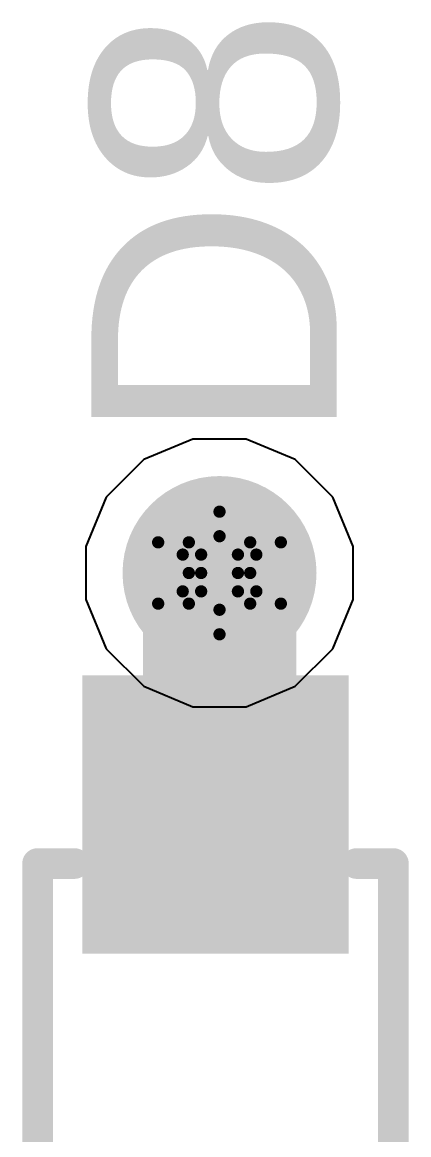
# Model space of a CAD drawing. Header units: inches. Extents: x -5 to 5328, y -4 to 5281.
# Drawn here: x 14.558 to 16.158, y 9.042 to 13.652 of the extents above; entities that cross this region are included whole.
import ezdxf

# ---------------------------------------------------------------- set-up
doc = ezdxf.new("R2010")
doc.units = ezdxf.units.IN
for name, color, linetype in [('Bottom Layer', 5, 'Continuous'), ('Bottom Solder', 6, 'Continuous'), ('Drill Drawing', 1, 'Continuous'), ('Layer 1', 16, 'Continuous'), ('Layer 2', 76, 'Continuous'), ('Top Layer', 1, 'Continuous'), ('Top Overlay', 2, 'Continuous'), ('Top Paste', 8, 'Continuous'), ('Top Solder', 216, 'Continuous'), ('Via Holes', 16, 'Continuous')]:
    doc.layers.add(name, color=color, linetype=linetype)
doc.styles.add('Arial', font='', dxfattribs={"height": 0.2})
doc.styles.get('Arial').set_extended_font_data('Arial')

# ---------------------------------------------------------------- blocks, each defined once
blk = doc.blocks.new('SOD_123_143')
at = {"layer": 'Top Layer'}
for points in [[(-1.1, 0.45), (-1.1, -0.45), (-2.05, -0.45), (-2.05, 0.45)], [(2.05, 0.45), (2.05, -0.45), (1.1, -0.45), (1.1, 0.45)]]:
    blk.add_hatch(color=1, dxfattribs=at).paths.add_polyline_path(points)
at = {"layer": 'Top Overlay'}
for points in [[(0.9652, 0.508), (2.8194, 0.508), (2.8194, 0.8), (0.9652, 0.8)], [(2.1202, -0.7866), (2.8198, -0.7866), (2.8198, 0.7882), (2.1202, 0.7882)], [(0.9651, -0.8), (2.8193, -0.8), (2.8193, -0.508), (0.9651, -0.508)]]:
    blk.add_hatch(color=2, dxfattribs=at).paths.add_polyline_path(points)
at = {"layer": 'Top Paste'}
for points in [[(-1.1, 0.45), (-1.1, -0.45), (-2.05, -0.45), (-2.05, 0.45)], [(2.05, 0.45), (2.05, -0.45), (1.1, -0.45), (1.1, 0.45)]]:
    blk.add_hatch(color=8, dxfattribs=at).paths.add_polyline_path(points)
at = {"layer": 'Top Solder'}
for points in [[(-0.9984, 0.5516), (-0.9984, -0.5516), (-2.1516, -0.5516), (-2.1516, 0.5516)], [(2.1516, 0.5516), (2.1516, -0.5516), (0.9984, -0.5516), (0.9984, 0.5516)]]:
    blk.add_hatch(color=216, dxfattribs=at).paths.add_polyline_path(points)
at = {"layer": 'Top Overlay'}
for points in [[(0.9652, 0.7366, 0.127, 0.127, 0), (-1.3716, 0.7366, 0.127, 0.127, 0)], [(-1.3716, 0.5842, 0.127, 0.127, 0), (-1.3716, 0.7366, 0.127, 0.127, 0)], [(-1.3716, -0.7366, 0.127, 0.127, 0), (-1.3716, -0.5842, 0.127, 0.127, 0)], [(0.9652, -0.7366, 0.127, 0.127, 0), (-1.3716, -0.7366, 0.127, 0.127, 0)]]:
    blk.add_lwpolyline(points, format="xyseb", dxfattribs=at)
for points in [[(-1.4033, 0.7366, 0.0635, 0.0635, 1), (-1.3398, 0.7366, 0.0635, 0.0635, 1)], [(-1.4033, 0.7366, 0.0635, 0.0635, 1), (-1.3398, 0.7366, 0.0635, 0.0635, 1)], [(0.9335, 0.7366, 0.0635, 0.0635, 1), (0.997, 0.7366, 0.0635, 0.0635, 1)], [(-1.4033, 0.5842, 0.0635, 0.0635, 1), (-1.3398, 0.5842, 0.0635, 0.0635, 1)], [(-1.4033, -0.5842, 0.0635, 0.0635, 1), (-1.3398, -0.5842, 0.0635, 0.0635, 1)], [(-1.4033, -0.7366, 0.0635, 0.0635, 1), (-1.3398, -0.7366, 0.0635, 0.0635, 1)], [(-1.4033, -0.7366, 0.0635, 0.0635, 1), (-1.3398, -0.7366, 0.0635, 0.0635, 1)], [(0.9335, -0.7366, 0.0635, 0.0635, 1), (0.997, -0.7366, 0.0635, 0.0635, 1)]]:
    blk.add_lwpolyline(points, format="xyseb", close=True, dxfattribs=at)

msp = doc.modelspace()

# ---------------------------------------------------------------- hatches: boundary and pattern name
at = {"layer": 'Bottom Layer'}
h = msp.add_hatch(color=5, dxfattribs=at)
edge = h.paths.add_edge_path()
edge.add_arc((15.3745, 11.3698), 0.3, 0, 360)
at = {"layer": 'Bottom Solder'}
h = msp.add_hatch(color=6, dxfattribs=at)
edge = h.paths.add_edge_path()
edge.add_arc((15.3745, 11.3698), 0.4016, 0, 360)
at = {"layer": 'Layer 1'}
h = msp.add_hatch(color=16, dxfattribs=at)
edge = h.paths.add_edge_path()
edge.add_arc((15.3745, 11.3698), 0.3, 0, 360)
at = {"layer": 'Layer 2'}
h = msp.add_hatch(color=76, dxfattribs=at)
edge = h.paths.add_edge_path()
edge.add_arc((15.3745, 11.3698), 0.3, 0, 360)
at = {"layer": 'Top Layer'}
h = msp.add_hatch(color=1, dxfattribs=at)
edge = h.paths.add_edge_path()
edge.add_arc((15.3745, 11.3698), 0.3, 0, 360)
at = {"layer": 'Top Solder'}
h = msp.add_hatch(color=216, dxfattribs=at)
edge = h.paths.add_edge_path()
edge.add_arc((15.3745, 11.3698), 0.4016, 0, 360)
at = {"layer": 'Via Holes'}
h = msp.add_hatch(color=7, dxfattribs=at)
edge = h.paths.add_edge_path()
edge.add_arc((15.3745, 11.3698), 0.15, 0, 360)

# ---------------------------------------------------------------- linework, layer by layer
at = {"layer": 'Drill Drawing'}
for points in [[(15.2475, 11.4968, 0.0508, 0.0508, 0), (15.3745, 11.6238, 0.0508, 0.0508, 0)], [(15.3745, 11.6238, 0.0508, 0.0508, 0), (15.5015, 11.4968, 0.0508, 0.0508, 0)], [(15.2983, 11.446, 0.0508, 0.0508, 0), (15.3745, 11.5222, 0.0508, 0.0508, 0)], [(15.3745, 11.5222, 0.0508, 0.0508, 0), (15.4507, 11.446, 0.0508, 0.0508, 0)], [(15.1205, 11.4968, 0.0508, 0.0508, 0), (15.2475, 11.3698, 0.0508, 0.0508, 0)], [(15.1205, 11.4968, 0.0508, 0.0508, 0), (15.2475, 11.4968, 0.0508, 0.0508, 0)], [(15.5015, 11.4968, 0.0508, 0.0508, 0), (15.6285, 11.4968, 0.0508, 0.0508, 0)], [(15.5015, 11.3698, 0.0508, 0.0508, 0), (15.6285, 11.4968, 0.0508, 0.0508, 0)], [(15.2221, 11.446, 0.0508, 0.0508, 0), (15.2983, 11.3698, 0.0508, 0.0508, 0)], [(15.2221, 11.446, 0.0508, 0.0508, 0), (15.2983, 11.446, 0.0508, 0.0508, 0)], [(15.4507, 11.446, 0.0508, 0.0508, 0), (15.5269, 11.446, 0.0508, 0.0508, 0)], [(15.4507, 11.3698, 0.0508, 0.0508, 0), (15.5269, 11.446, 0.0508, 0.0508, 0)], [(15.1205, 11.2428, 0.0508, 0.0508, 0), (15.2475, 11.3698, 0.0508, 0.0508, 0)], [(15.2221, 11.2936, 0.0508, 0.0508, 0), (15.2983, 11.3698, 0.0508, 0.0508, 0)], [(15.4507, 11.3698, 0.0508, 0.0508, 0), (15.5269, 11.2936, 0.0508, 0.0508, 0)], [(15.5015, 11.3698, 0.0508, 0.0508, 0), (15.6285, 11.2428, 0.0508, 0.0508, 0)], [(15.2221, 11.2936, 0.0508, 0.0508, 0), (15.2983, 11.2936, 0.0508, 0.0508, 0)], [(15.2983, 11.2936, 0.0508, 0.0508, 0), (15.3745, 11.2174, 0.0508, 0.0508, 0)], [(15.3745, 11.2174, 0.0508, 0.0508, 0), (15.4507, 11.2936, 0.0508, 0.0508, 0)], [(15.4507, 11.2936, 0.0508, 0.0508, 0), (15.5269, 11.2936, 0.0508, 0.0508, 0)], [(15.1205, 11.2428, 0.0508, 0.0508, 0), (15.2475, 11.2428, 0.0508, 0.0508, 0)], [(15.2475, 11.2428, 0.0508, 0.0508, 0), (15.3745, 11.1158, 0.0508, 0.0508, 0)], [(15.3745, 11.1158, 0.0508, 0.0508, 0), (15.5015, 11.2428, 0.0508, 0.0508, 0)], [(15.5015, 11.2428, 0.0508, 0.0508, 0), (15.6285, 11.2428, 0.0508, 0.0508, 0)]]:
    msp.add_lwpolyline(points, format="xyseb", dxfattribs=at)
for points in [[(15.3618, 11.6238, 0.0254, 0.0254, 1), (15.3872, 11.6238, 0.0254, 0.0254, 1)], [(15.3618, 11.6238, 0.0254, 0.0254, 1), (15.3872, 11.6238, 0.0254, 0.0254, 1)], [(15.3618, 11.5222, 0.0254, 0.0254, 1), (15.3872, 11.5222, 0.0254, 0.0254, 1)], [(15.3618, 11.5222, 0.0254, 0.0254, 1), (15.3872, 11.5222, 0.0254, 0.0254, 1)], [(15.1078, 11.4968, 0.0254, 0.0254, 1), (15.1332, 11.4968, 0.0254, 0.0254, 1)], [(15.1078, 11.4968, 0.0254, 0.0254, 1), (15.1332, 11.4968, 0.0254, 0.0254, 1)], [(15.2348, 11.4968, 0.0254, 0.0254, 1), (15.2602, 11.4968, 0.0254, 0.0254, 1)], [(15.2348, 11.4968, 0.0254, 0.0254, 1), (15.2602, 11.4968, 0.0254, 0.0254, 1)], [(15.4888, 11.4968, 0.0254, 0.0254, 1), (15.5142, 11.4968, 0.0254, 0.0254, 1)], [(15.4888, 11.4968, 0.0254, 0.0254, 1), (15.5142, 11.4968, 0.0254, 0.0254, 1)], [(15.6158, 11.4968, 0.0254, 0.0254, 1), (15.6412, 11.4968, 0.0254, 0.0254, 1)], [(15.6158, 11.4968, 0.0254, 0.0254, 1), (15.6412, 11.4968, 0.0254, 0.0254, 1)], [(15.2094, 11.446, 0.0254, 0.0254, 1), (15.2348, 11.446, 0.0254, 0.0254, 1)], [(15.2094, 11.446, 0.0254, 0.0254, 1), (15.2348, 11.446, 0.0254, 0.0254, 1)], [(15.2856, 11.446, 0.0254, 0.0254, 1), (15.311, 11.446, 0.0254, 0.0254, 1)], [(15.2856, 11.446, 0.0254, 0.0254, 1), (15.311, 11.446, 0.0254, 0.0254, 1)], [(15.438, 11.446, 0.0254, 0.0254, 1), (15.4634, 11.446, 0.0254, 0.0254, 1)], [(15.438, 11.446, 0.0254, 0.0254, 1), (15.4634, 11.446, 0.0254, 0.0254, 1)], [(15.5142, 11.446, 0.0254, 0.0254, 1), (15.5396, 11.446, 0.0254, 0.0254, 1)], [(15.5142, 11.446, 0.0254, 0.0254, 1), (15.5396, 11.446, 0.0254, 0.0254, 1)], [(15.2348, 11.3698, 0.0254, 0.0254, 1), (15.2602, 11.3698, 0.0254, 0.0254, 1)], [(15.2348, 11.3698, 0.0254, 0.0254, 1), (15.2602, 11.3698, 0.0254, 0.0254, 1)], [(15.2856, 11.3698, 0.0254, 0.0254, 1), (15.311, 11.3698, 0.0254, 0.0254, 1)], [(15.2856, 11.3698, 0.0254, 0.0254, 1), (15.311, 11.3698, 0.0254, 0.0254, 1)], [(15.438, 11.3698, 0.0254, 0.0254, 1), (15.4634, 11.3698, 0.0254, 0.0254, 1)], [(15.438, 11.3698, 0.0254, 0.0254, 1), (15.4634, 11.3698, 0.0254, 0.0254, 1)], [(15.4888, 11.3698, 0.0254, 0.0254, 1), (15.5142, 11.3698, 0.0254, 0.0254, 1)], [(15.4888, 11.3698, 0.0254, 0.0254, 1), (15.5142, 11.3698, 0.0254, 0.0254, 1)], [(15.2094, 11.2936, 0.0254, 0.0254, 1), (15.2348, 11.2936, 0.0254, 0.0254, 1)], [(15.2094, 11.2936, 0.0254, 0.0254, 1), (15.2348, 11.2936, 0.0254, 0.0254, 1)], [(15.2856, 11.2936, 0.0254, 0.0254, 1), (15.311, 11.2936, 0.0254, 0.0254, 1)], [(15.2856, 11.2936, 0.0254, 0.0254, 1), (15.311, 11.2936, 0.0254, 0.0254, 1)], [(15.438, 11.2936, 0.0254, 0.0254, 1), (15.4634, 11.2936, 0.0254, 0.0254, 1)], [(15.438, 11.2936, 0.0254, 0.0254, 1), (15.4634, 11.2936, 0.0254, 0.0254, 1)], [(15.5142, 11.2936, 0.0254, 0.0254, 1), (15.5396, 11.2936, 0.0254, 0.0254, 1)], [(15.5142, 11.2936, 0.0254, 0.0254, 1), (15.5396, 11.2936, 0.0254, 0.0254, 1)], [(15.1078, 11.2428, 0.0254, 0.0254, 1), (15.1332, 11.2428, 0.0254, 0.0254, 1)], [(15.1078, 11.2428, 0.0254, 0.0254, 1), (15.1332, 11.2428, 0.0254, 0.0254, 1)], [(15.2348, 11.2428, 0.0254, 0.0254, 1), (15.2602, 11.2428, 0.0254, 0.0254, 1)], [(15.2348, 11.2428, 0.0254, 0.0254, 1), (15.2602, 11.2428, 0.0254, 0.0254, 1)], [(15.4888, 11.2428, 0.0254, 0.0254, 1), (15.5142, 11.2428, 0.0254, 0.0254, 1)], [(15.4888, 11.2428, 0.0254, 0.0254, 1), (15.5142, 11.2428, 0.0254, 0.0254, 1)], [(15.6158, 11.2428, 0.0254, 0.0254, 1), (15.6412, 11.2428, 0.0254, 0.0254, 1)], [(15.6158, 11.2428, 0.0254, 0.0254, 1), (15.6412, 11.2428, 0.0254, 0.0254, 1)], [(15.3618, 11.2174, 0.0254, 0.0254, 1), (15.3872, 11.2174, 0.0254, 0.0254, 1)], [(15.3618, 11.2174, 0.0254, 0.0254, 1), (15.3872, 11.2174, 0.0254, 0.0254, 1)], [(15.3618, 11.1158, 0.0254, 0.0254, 1), (15.3872, 11.1158, 0.0254, 0.0254, 1)], [(15.3618, 11.1158, 0.0254, 0.0254, 1), (15.3872, 11.1158, 0.0254, 0.0254, 1)]]:
    msp.add_lwpolyline(points, format="xyseb", close=True, dxfattribs=at)
at = {"layer": 'Layer 2'}
for p, q in [((15.2643, 11.9238), (15.0607, 11.8395)), ((15.4847, 11.9238), (15.2643, 11.9238)), ((15.6883, 11.8395), (15.4847, 11.9238)), ((15.0607, 11.8395), (14.9048, 11.6836)), ((15.8441, 11.6836), (15.6883, 11.8395)), ((14.9048, 11.6836), (14.8205, 11.48)), ((15.9285, 11.48), (15.8441, 11.6836)), ((14.8205, 11.48), (14.8205, 11.2596)), ((15.9285, 11.2596), (15.9285, 11.48)), ((14.8205, 11.2596), (14.9048, 11.056)), ((15.8441, 11.056), (15.9285, 11.2596)), ((14.9048, 11.056), (15.0607, 10.9002)), ((15.6883, 10.9002), (15.8441, 11.056)), ((15.0607, 10.9002), (15.2643, 10.8158)), ((15.4847, 10.8158), (15.6883, 10.9002)), ((15.2643, 10.8158), (15.4847, 10.8158))]:
    msp.add_line(p, q, dxfattribs=at)
at = {"layer": 'Top Layer'}
for points in [[(15.3745, 10.3693, 0.635, 0.635, 0), (15.3745, 11.3698, 0.635, 0.635, 0)], [(15.3578, 10.3693, 0.381, 0.381, 0), (15.3745, 10.3693, 0.381, 0.381, 0)]]:
    msp.add_lwpolyline(points, format="xyseb", dxfattribs=at)
for points in [[(15.2157, 11.3698, 0.3175, 0.3175, 1), (15.5332, 11.3698, 0.3175, 0.3175, 1)], [(15.2157, 10.3693, 0.3175, 0.3175, 1), (15.5332, 10.3693, 0.3175, 0.3175, 1)], [(15.2626, 10.3693, 0.1905, 0.1905, 1), (15.4531, 10.3693, 0.1905, 0.1905, 1)], [(15.2792, 10.3693, 0.1905, 0.1905, 1), (15.4697, 10.3693, 0.1905, 0.1905, 1)]]:
    msp.add_lwpolyline(points, format="xyseb", close=True, dxfattribs=at)

# ---------------------------------------------------------------- block references
at = {"rotation": 270}
msp.add_blockref('SOD_123_143', (15.3578, 8.7943), dxfattribs=at)

# ---------------------------------------------------------------- texts
at = {"layer": 'Top Overlay', "style": 'Arial'}
msp.add_text('D8', height=1.016, rotation=90, dxfattribs=at).set_placement((15.8597, 11.8993))

doc.saveas('drawing.dxf')
